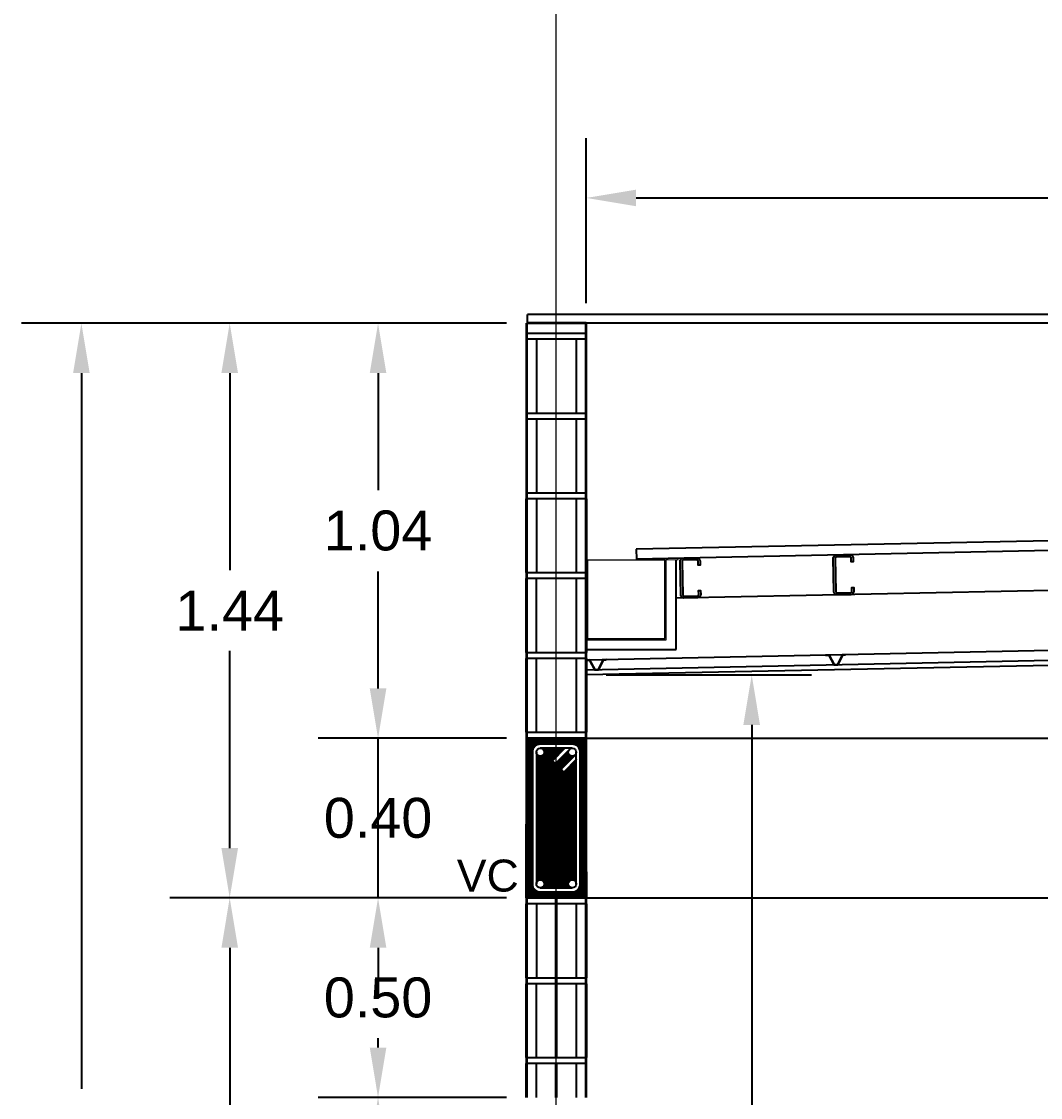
# Model space of a CAD drawing. Header units: inches. Extents: x -6 to 158, y 10 to 161.
# Drawn here: x 52.876 to 55.429, y 34.363 to 37.058 of the extents above; entities that cross this region are included whole.
import ezdxf

# ---------------------------------------------------------------- set-up
doc = ezdxf.new("R2010")
doc.units = ezdxf.units.IN
doc.header["$MEASUREMENT"] = 0
doc.linetypes.add('DASHED2', pattern=[9.525, 6.35, -3.175])
doc.linetypes.add('Grid Line', pattern=[22.225, 12.7, -3.175, 3.175, -3.175])
for name, color, linetype in [('1', 1, 'Continuous'), ('2', 2, 'Continuous'), ('3', 3, 'Continuous'), ('4', 4, 'Continuous'), ('4 Paredes', 5, 'Continuous'), ('5', 5, 'Continuous'), ('8', 4, 'Continuous'), ('Bloques', 9, 'Continuous'), ('Dim', 2, 'Continuous'), ('Emplantillado', 2, 'Continuous'), ('L2', 2, 'Continuous'), ('Paredes', 5, 'Continuous'), ('Proy', 1, 'DASHED2'), ('TEXTO', 2, 'Continuous'), ('Texturas', 1, 'Continuous')]:
    doc.layers.add(name, color=color, linetype=linetype)
doc.layers.add('A-WALL', color=5, linetype='Continuous', lineweight=9)
doc.layers.add('S-GRID', color=1, linetype='Continuous', lineweight=9)
doc.styles.add('style1', font='micross.ttf')
doc.dimstyles.new('1-50', dxfattribs={"dimscale": 0.05, "dimtxt": 2, "dimasz": 2.5, "dimexe": 3, "dimexo": 1, "dimgap": 1, "dimtad": 0, "dimtih": 1, "dimtoh": 1, "dimzin": 1, "dimdsep": 46, "dimtxsty": 'style1', "dimcen": 2.5, "dimclrd": 124, "dimclre": 124, "dimclrt": 1, "dimadec": 0, "dimazin": 0, "dimtfac": 1, "dimtmove": 2, "dimatfit": 3, "dimfxl": 1, "dimtolj": 1, "dimtzin": 0, "dimlwd": -1, "dimlwe": -1, "dimarcsym": 0})
pattern_1 = [(135, (0, 0), (-0.00224506403027, -0.00224506403027), [])]

# ---------------------------------------------------------------- blocks, each defined once
blk = doc.blocks.new('vcc')
at = {"layer": 'Texturas'}
h = blk.add_hatch(dxfattribs=at)
h.set_pattern_fill('ANSI31', color=253, scale=0.001, angle=90)
h.set_pattern_definition(pattern_1)
h.paths.add_polyline_path([(26746.7064, 3376.2823), (26746.8564, 3376.2823), (26746.8564, 3376.6823), (26746.7064, 3376.6823)])
h.paths.add_polyline_path([(26746.7414, 3376.6673), (26746.8214, 3376.6673, -0.414214), (26746.8414, 3376.6473), (26746.8414, 3376.3173, -0.414214), (26746.8214, 3376.2973), (26746.7414, 3376.2973, -0.414214), (26746.7214, 3376.3173), (26746.7214, 3376.6473, -0.414214)], flags=16)
h.paths.add_polyline_path([(26746.7414, 3376.6573), (26746.8214, 3376.6573, -0.414214), (26746.8314, 3376.6473), (26746.8314, 3376.3173, -0.414214), (26746.8214, 3376.3073), (26746.7414, 3376.3073, -0.414214), (26746.7314, 3376.3173), (26746.7314, 3376.6473, -0.414214)], flags=0)
h = blk.add_hatch(dxfattribs=at)
h.set_pattern_fill('ANSI31', color=253, scale=0.001, angle=90, style=0)
h.set_pattern_definition(pattern_1)
h.paths.add_polyline_path([(26746.7314, 3376.3173, -1), (26746.7514, 3376.3173, -0.414214), (26746.7414, 3376.3073), (26746.8214, 3376.3073, -0.414214), (26746.8114, 3376.3173, -1), (26746.8314, 3376.3173), (26746.8314, 3376.6291), (26746.8002, 3376.5978), (26746.7932, 3376.6049), (26746.8285, 3376.6403, -0.668179), (26746.8114, 3376.6473, -0.198912), (26746.8144, 3376.6544), (26746.779, 3376.6191), (26746.7719, 3376.6261), (26746.8032, 3376.6573), (26746.7414, 3376.6573, -0.414214), (26746.7514, 3376.6473, -1), (26746.7314, 3376.6473)])
at = {"layer": '3'}
for p, q in [((26746.8032, 3376.6573), (26746.7719, 3376.6261)), ((26746.8144, 3376.6544), (26746.779, 3376.6191)), ((26746.8285, 3376.6403), (26746.7932, 3376.6049)), ((26746.779, 3376.6191), (26746.7719, 3376.6261)), ((26746.8314, 3376.6291), (26746.8002, 3376.5978)), ((26746.7932, 3376.6049), (26746.8002, 3376.5978))]:
    blk.add_line(p, q, dxfattribs=at)
blk.add_lwpolyline([(26746.8414, 3376.3173), (26746.8414, 3376.6473, 0.414214), (26746.8214, 3376.6673), (26746.7414, 3376.6673, 0.414214), (26746.7214, 3376.6473), (26746.7214, 3376.3173, 0.414214), (26746.7414, 3376.2973), (26746.8214, 3376.2973)], format="xyb", dxfattribs=at)
for points in [[(26746.7314, 3376.6473), (26746.7314, 3376.3173)], [(26746.8214, 3376.6573), (26746.7414, 3376.6573)], [(26746.8314, 3376.3173), (26746.8314, 3376.6473)], [(26746.7414, 3376.3073), (26746.8214, 3376.3073)]]:
    blk.add_lwpolyline(points, dxfattribs=at)
blk.add_arc((26746.8214, 3376.3173), 0.02, 270, 0, dxfattribs=at)
at = {"layer": '4'}
for centre in [(26746.7414, 3376.6473), (26746.8214, 3376.6473), (26746.7414, 3376.3173), (26746.8214, 3376.3173)]:
    blk.add_circle(centre, 0.01, dxfattribs=at)
at = {"layer": '5'}
blk.add_lwpolyline([(26746.7064, 3376.2823), (26746.8564, 3376.2823), (26746.8564, 3376.6823), (26746.7064, 3376.6823)], close=True, dxfattribs=at)
blk = doc.blocks.new('A$C3A4E2C9F')
at = {"color": 2}
for p, q in [((-0.0481, 0.0009), (-0.0481, -0.0001)), ((-0.0397, 0.0009), (-0.0481, 0.0009)), ((-0.0397, 0.0009), (-0.0275, -0.0231)), ((-0.0066, 0.0009), (-0.0187, -0.0231)), ((0.0019, 0.0009), (-0.0066, 0.0009)), ((0.0019, -0.0001), (0.0019, 0.0009)), ((-0.0403, -0.0001), (-0.0481, -0.0001)), ((-0.0403, -0.0001), (-0.0281, -0.0241)), ((-0.0281, -0.0241), (-0.0231, -0.0241)), ((-0.0281, -0.0241), (-0.0181, -0.0241)), ((-0.0275, -0.0231), (-0.0187, -0.0231)), ((-0.006, -0.0001), (-0.0181, -0.0241)), ((0.0019, -0.0001), (-0.006, -0.0001))]:
    blk.add_line(p, q, dxfattribs=at)
blk = doc.blocks.new('*D585')
at = {"layer": 'Defpoints', "color": 0, "transparency": 16777216}
for p in [(53.7693, 34.3625), (54.1409, 34.3625), (54.1409, 33.3945)]:
    blk.add_point(p, dxfattribs=at)
at = {"layer": 'Dim', "color": 124, "transparency": 16777216}
for p, q in [((54.0909, 34.3625), (53.6193, 34.3625)), ((53.7693, 34.2375), (53.7693, 33.9802)), ((53.7693, 33.5195), (53.7693, 33.7768)), ((54.0909, 33.3945), (53.6193, 33.3945))]:
    blk.add_line(p, q, dxfattribs=at)
for points in [[(53.7485, 34.2375), (53.7901, 34.2375), (53.7693, 34.3625)], [(53.7485, 33.5195), (53.7901, 33.5195), (53.7693, 33.3945)]]:
    blk.add_solid(points, dxfattribs=at)
at = {"layer": 'Dim', "color": 1, "transparency": 16777216, "insert": (53.7693, 33.8785), "char_height": 0.1, "attachment_point": 5, "style": 'style1'}
blk.add_mtext('\\A1;0.97', dxfattribs=at)
blk = doc.blocks.new('*D586')
at = {"layer": 'Defpoints', "color": 0, "transparency": 16777216}
for p in [(53.7693, 34.8625), (54.1409, 34.8625), (54.1409, 34.3625)]:
    blk.add_point(p, dxfattribs=at)
at = {"layer": 'Dim', "color": 124, "transparency": 16777216}
for p, q in [((54.0909, 34.8625), (53.6193, 34.8625)), ((53.7693, 34.7375), (53.7693, 34.7142)), ((53.7693, 34.4875), (53.7693, 34.5108)), ((54.0909, 34.3625), (53.6193, 34.3625))]:
    blk.add_line(p, q, dxfattribs=at)
for points in [[(53.7485, 34.7375), (53.7901, 34.7375), (53.7693, 34.8625)], [(53.7485, 34.4875), (53.7901, 34.4875), (53.7693, 34.3625)]]:
    blk.add_solid(points, dxfattribs=at)
at = {"layer": 'Dim', "color": 1, "transparency": 16777216, "insert": (53.7693, 34.6125), "char_height": 0.1, "attachment_point": 5, "style": 'style1'}
blk.add_mtext('\\A1;0.50', dxfattribs=at)
blk = doc.blocks.new('*D587')
at = {"layer": 'Defpoints', "color": 0, "transparency": 16777216}
for p in [(53.7693, 35.2625), (54.1409, 35.2625), (54.1409, 34.8625)]:
    blk.add_point(p, dxfattribs=at)
at = {"layer": 'Dim', "color": 124, "transparency": 16777216}
for p, q in [((53.7693, 35.3875), (53.7693, 35.5125)), ((54.0909, 35.2625), (53.6193, 35.2625)), ((53.7693, 34.8625), (53.7693, 35.2625)), ((54.0909, 34.8625), (53.6193, 34.8625)), ((53.7693, 34.7375), (53.7693, 34.6125))]:
    blk.add_line(p, q, dxfattribs=at)
for points in [[(53.7485, 35.3875), (53.7901, 35.3875), (53.7693, 35.2625)], [(53.7485, 34.7375), (53.7901, 34.7375), (53.7693, 34.8625)]]:
    blk.add_solid(points, dxfattribs=at)
at = {"layer": 'Dim', "color": 1, "transparency": 16777216, "insert": (53.7693, 35.0625), "char_height": 0.1, "attachment_point": 5, "style": 'style1'}
blk.add_mtext('\\A1;0.40', dxfattribs=at)
blk = doc.blocks.new('*D588')
at = {"layer": 'Defpoints', "color": 0, "transparency": 16777216}
for p in [(53.7693, 36.3025), (54.1409, 36.3025), (54.1409, 35.2625)]:
    blk.add_point(p, dxfattribs=at)
at = {"layer": 'Dim', "color": 124, "transparency": 16777216}
for p, q in [((54.0909, 36.3025), (53.6193, 36.3025)), ((53.7693, 36.1775), (53.7693, 35.8842)), ((53.7693, 35.3875), (53.7693, 35.6808)), ((54.0909, 35.2625), (53.6193, 35.2625))]:
    blk.add_line(p, q, dxfattribs=at)
for points in [[(53.7485, 36.1775), (53.7901, 36.1775), (53.7693, 36.3025)], [(53.7485, 35.3875), (53.7901, 35.3875), (53.7693, 35.2625)]]:
    blk.add_solid(points, dxfattribs=at)
at = {"layer": 'Dim', "color": 1, "transparency": 16777216, "insert": (53.7693, 35.7825), "char_height": 0.1, "attachment_point": 5, "style": 'style1'}
blk.add_mtext('\\A1;1.04', dxfattribs=at)
blk = doc.blocks.new('*D462')
at = {"layer": 'Defpoints', "color": 0, "transparency": 16777216}
for p in [(53.3976, 34.8625), (53.7693, 34.8625), (53.7693, 32.2625)]:
    blk.add_point(p, dxfattribs=at)
at = {"layer": 'Dim', "color": 124, "transparency": 16777216}
for p, q in [((53.7193, 34.8625), (53.2476, 34.8625)), ((53.3976, 34.7375), (53.3976, 33.6642)), ((53.3976, 32.3875), (53.3976, 33.4608)), ((53.7193, 32.2625), (53.2476, 32.2625))]:
    blk.add_line(p, q, dxfattribs=at)
for points in [[(53.3768, 34.7375), (53.4185, 34.7375), (53.3976, 34.8625)], [(53.3768, 32.3875), (53.4185, 32.3875), (53.3976, 32.2625)]]:
    blk.add_solid(points, dxfattribs=at)
at = {"layer": 'Dim', "color": 1, "transparency": 16777216, "insert": (53.3976, 33.5625), "char_height": 0.1, "attachment_point": 5, "style": 'style1'}
blk.add_mtext('\\A1;2.60', dxfattribs=at)
blk = doc.blocks.new('*D463')
at = {"layer": 'Defpoints', "color": 0, "transparency": 16777216}
for p in [(53.3976, 36.3025), (53.7693, 36.3025), (53.7693, 34.8625)]:
    blk.add_point(p, dxfattribs=at)
at = {"layer": 'Dim', "color": 124, "transparency": 16777216}
for p, q in [((53.7193, 36.3025), (53.2476, 36.3025)), ((53.3976, 36.1775), (53.3976, 35.6834)), ((53.3976, 34.9875), (53.3976, 35.4817)), ((53.7193, 34.8625), (53.2476, 34.8625))]:
    blk.add_line(p, q, dxfattribs=at)
for points in [[(53.3768, 36.1775), (53.4185, 36.1775), (53.3976, 36.3025)], [(53.3768, 34.9875), (53.4185, 34.9875), (53.3976, 34.8625)]]:
    blk.add_solid(points, dxfattribs=at)
at = {"layer": 'Dim', "color": 1, "transparency": 16777216, "insert": (53.3976, 35.5825), "char_height": 0.1, "attachment_point": 5, "style": 'style1'}
blk.add_mtext('\\A1;1.44', dxfattribs=at)
blk = doc.blocks.new('*D464')
at = {"layer": 'Defpoints', "color": 0, "transparency": 16777216}
for p in [(53.3976, 36.3025), (53.026, 32.2625), (53.3976, 32.2625)]:
    blk.add_point(p, dxfattribs=at)
at = {"layer": 'Dim', "color": 124, "transparency": 16777216}
for p, q in [((53.3476, 36.3025), (52.876, 36.3025)), ((53.026, 36.1775), (53.026, 34.3842)), ((53.026, 32.3875), (53.026, 34.1808)), ((53.3476, 32.2625), (52.876, 32.2625))]:
    blk.add_line(p, q, dxfattribs=at)
for points in [[(53.0052, 36.1775), (53.0468, 36.1775), (53.026, 36.3025)], [(53.0052, 32.3875), (53.0468, 32.3875), (53.026, 32.2625)]]:
    blk.add_solid(points, dxfattribs=at)
at = {"layer": 'Dim', "color": 1, "transparency": 16777216, "insert": (53.026, 34.2825), "char_height": 0.1, "attachment_point": 5, "style": 'style1'}
blk.add_mtext('\\A1;4.04', dxfattribs=at)
blk = doc.blocks.new('*D625')
at = {"layer": 'Defpoints', "color": 0, "transparency": 16777216}
for p in [(61.1782, 36.6408), (61.1782, 36.6164), (54.2909, 36.3025)]:
    blk.add_point(p, dxfattribs=at)
at = {"layer": 'Dim', "color": 124, "transparency": 16777216}
for p, q in [((54.2909, 36.3525), (54.2909, 36.7664)), ((54.4159, 36.6164), (57.5549, 36.6164)), ((61.0532, 36.6164), (57.9143, 36.6164)), ((61.1782, 36.5908), (61.1782, 36.4664))]:
    blk.add_line(p, q, dxfattribs=at)
for points in [[(54.4159, 36.6372), (54.4159, 36.5956), (54.2909, 36.6164)], [(61.0532, 36.6372), (61.0532, 36.5956), (61.1782, 36.6164)]]:
    blk.add_solid(points, dxfattribs=at)
at = {"layer": 'Dim', "color": 1, "transparency": 16777216, "insert": (57.7346, 36.6164), "char_height": 0.1, "attachment_point": 5, "style": 'style1'}
blk.add_mtext('\\A1;6.89', dxfattribs=at)
blk = doc.blocks.new('*D632')
at = {"layer": 'Defpoints', "color": 0, "transparency": 16777216}
for p in [(54.2909, 35.4211), (54.2909, 32.2625), (54.7055, 32.2625)]:
    blk.add_point(p, dxfattribs=at)
at = {"layer": 'Dim', "color": 124, "transparency": 16777216}
for p, q in [((54.3409, 35.4211), (54.8555, 35.4211)), ((54.7055, 35.2961), (54.7055, 33.9435)), ((54.7055, 32.3875), (54.7055, 33.7401)), ((54.3409, 32.2625), (54.8555, 32.2625))]:
    blk.add_line(p, q, dxfattribs=at)
for points in [[(54.6846, 35.2961), (54.7263, 35.2961), (54.7055, 35.4211)], [(54.6846, 32.3875), (54.7263, 32.3875), (54.7055, 32.2625)]]:
    blk.add_solid(points, dxfattribs=at)
at = {"layer": 'Dim', "color": 1, "transparency": 16777216, "insert": (54.7055, 33.8418), "char_height": 0.1, "attachment_point": 5, "style": 'style1'}
blk.add_mtext('\\A1;3.16', dxfattribs=at)

msp = doc.modelspace()

# ---------------------------------------------------------------- linework, layer by layer
at = {"layer": '1'}
for p in [(54.1441, 36.3025), (59.7582, 36.3244)]:
    msp.add_line(p, (54.1441, 36.3244), dxfattribs=at)
at = {"layer": '2'}
msp.add_line((60.1409, 36.3025), (54.2909, 36.3025), dxfattribs=at)
at = {"layer": '2', "lineweight": 9}
for p, q in [((54.2909, 35.7096), (54.2943, 35.7096)), ((54.5214, 35.7102), (54.5213, 35.7135))]:
    msp.add_line(p, q, dxfattribs=at)
for points in [[(54.2909, 35.7096), (54.2909, 35.5096), (54.4909, 35.5096), (54.4909, 35.7096), (54.5214, 35.7102)], [(54.2943, 35.7096), (54.2943, 35.5129), (54.4876, 35.5129), (54.4876, 35.7129), (54.5213, 35.7135)]]:
    msp.add_lwpolyline(points, dxfattribs=at)
at = {"layer": '4 Paredes', "lineweight": 35}
for p, q in [((54.1409, 36.3025), (54.1409, 34.3625)), ((54.2909, 34.3625), (54.2909, 36.3025)), ((54.1409, 35.2625), (54.1409, 34.3625)), ((54.2909, 34.3625), (54.2909, 35.2625))]:
    msp.add_line(p, q, dxfattribs=at)
at = {"layer": '4 Paredes', "lineweight": 40}
for p, q in [((54.1409, 35.6775), (54.1409, 35.8625)), ((54.2909, 35.8625), (54.2909, 35.6775)), ((54.1409, 35.4775), (54.1409, 35.6625)), ((54.2909, 35.4775), (54.2909, 35.6625)), ((54.1409, 35.2775), (54.1409, 35.4625)), ((54.2909, 35.4625), (54.2909, 35.3425)), ((54.2909, 35.2775), (54.2909, 35.3425)), ((54.1409, 34.8625), (54.1409, 35.0475)), ((54.2909, 34.8625), (54.2909, 34.9275)), ((54.2159, 34.8625), (54.2159, 34.4625)), ((54.1409, 34.6625), (54.1409, 34.8475)), ((54.2909, 34.8475), (54.2909, 34.6625)), ((54.1409, 34.4625), (54.1409, 34.6475)), ((54.2909, 34.4625), (54.2909, 34.6475)), ((54.1409, 34.3625), (54.1409, 34.4475)), ((54.2159, 34.4475), (54.2159, 34.3625))]:
    msp.add_line(p, q, dxfattribs=at)
at = {"layer": '4 Paredes'}
msp.add_line((54.2909, 34.3625), (54.2909, 35.2625), dxfattribs=at)
at = {"layer": '5'}
for p, q in [((61.1782, 35.8748), (54.416, 35.7363)), ((61.1787, 35.8499), (54.4165, 35.7114)), ((61.1808, 35.7498), (54.5159, 35.6133)), ((54.416, 35.7363), (54.4165, 35.7114)), ((54.5159, 35.4846), (54.5159, 35.7101)), ((61.1782, 35.5997), (54.2909, 35.4586)), ((54.2909, 35.4846), (54.5159, 35.4846))]:
    msp.add_line(p, q, dxfattribs=at)
at = {"layer": 'A-WALL', "lineweight": 35}
msp.add_line((54.2909, 36.3025), (54.1409, 36.3025), dxfattribs=at)
at = {"layer": 'Bloques'}
for p, q in [((54.1409, 36.2775), (54.2909, 36.2775)), ((54.1409, 36.2775), (54.2909, 36.2775)), ((54.1409, 36.2775), (54.1659, 36.2775)), ((54.1409, 36.2775), (54.1659, 36.2775)), ((54.2909, 36.2625), (54.1409, 36.2625)), ((54.1559, 36.2775), (54.1659, 36.2775)), ((54.1659, 36.2775), (54.2459, 36.2775)), ((54.1659, 36.2775), (54.2659, 36.2775)), ((54.1659, 36.2775), (54.2659, 36.2775)), ((54.2659, 36.2775), (54.2909, 36.2775)), ((54.2659, 36.2775), (54.2909, 36.2775)), ((54.1409, 36.0775), (54.2909, 36.0775)), ((54.1409, 36.0775), (54.2909, 36.0775)), ((54.1409, 36.0775), (54.1659, 36.0775)), ((54.1409, 36.0775), (54.1659, 36.0775)), ((54.1559, 36.0775), (54.1659, 36.0775)), ((54.1659, 36.0775), (54.2459, 36.0775)), ((54.1659, 36.0775), (54.2659, 36.0775)), ((54.1659, 36.0775), (54.2659, 36.0775)), ((54.2659, 36.0775), (54.2909, 36.0775)), ((54.2659, 36.0775), (54.2909, 36.0775)), ((54.2909, 36.0625), (54.1409, 36.0625)), ((54.1409, 35.8775), (54.2909, 35.8775)), ((54.1409, 35.8775), (54.2909, 35.8775)), ((54.1409, 35.8775), (54.1659, 35.8775)), ((54.1409, 35.8775), (54.1659, 35.8775)), ((54.2909, 35.8625), (54.1409, 35.8625)), ((54.1559, 35.8775), (54.1659, 35.8775)), ((54.1659, 35.8775), (54.2459, 35.8775)), ((54.1659, 35.8775), (54.2659, 35.8775)), ((54.1659, 35.8775), (54.2659, 35.8775)), ((54.2659, 35.8775), (54.2909, 35.8775)), ((54.2659, 35.8775), (54.2909, 35.8775)), ((54.1409, 35.6775), (54.1659, 35.6775)), ((54.1559, 35.6775), (54.2659, 35.6775)), ((54.2659, 35.6775), (54.2909, 35.6775)), ((54.1659, 35.6625), (54.1409, 35.6625)), ((54.2659, 35.6625), (54.1659, 35.6625)), ((54.2909, 35.6625), (54.2659, 35.6625)), ((54.2909, 35.6625), (54.2659, 35.6625)), ((54.2909, 35.6625), (54.2659, 35.6625)), ((54.1409, 35.4775), (54.1659, 35.4775)), ((54.1659, 35.4625), (54.1409, 35.4625)), ((54.2659, 35.4625), (54.1409, 35.4625)), ((54.1659, 35.4775), (54.2659, 35.4775)), ((54.2659, 35.4775), (54.2909, 35.4775)), ((54.2909, 35.4625), (54.2659, 35.4625)), ((54.2909, 35.4625), (54.2659, 35.4625)), ((54.1409, 35.2775), (54.2909, 35.2775)), ((54.1409, 35.2775), (54.2909, 35.2775)), ((54.1409, 35.2775), (54.1659, 35.2775)), ((54.1409, 35.2775), (54.1659, 35.2775)), ((54.2909, 35.2625), (54.1409, 35.2625)), ((54.1559, 35.2775), (54.1659, 35.2775)), ((54.1659, 35.2775), (54.2459, 35.2775)), ((54.1659, 35.2775), (54.2659, 35.2775)), ((54.1659, 35.2775), (54.2659, 35.2775)), ((54.2659, 35.2775), (54.2909, 35.2775)), ((54.2659, 35.2775), (54.2909, 35.2775)), ((54.1409, 34.8625), (54.2909, 34.8625)), ((54.1409, 34.8625), (54.2909, 34.8625)), ((54.1409, 34.8625), (54.1659, 34.8625)), ((54.1409, 34.8625), (54.1659, 34.8625)), ((54.1559, 34.8625), (54.1659, 34.8625)), ((54.1659, 34.8625), (54.2459, 34.8625)), ((54.1659, 34.8625), (54.2659, 34.8625)), ((54.1659, 34.8625), (54.2659, 34.8625)), ((54.2659, 34.8625), (54.2909, 34.8625)), ((54.2659, 34.8625), (54.2909, 34.8625)), ((54.2909, 34.8475), (54.1409, 34.8475)), ((54.1409, 34.6625), (54.1659, 34.6625)), ((54.1659, 34.6475), (54.1409, 34.6475)), ((54.1559, 34.6625), (54.2659, 34.6625)), ((54.2659, 34.6475), (54.1659, 34.6475)), ((54.2659, 34.6625), (54.2909, 34.6625)), ((54.2909, 34.6475), (54.2659, 34.6475)), ((54.2909, 34.6475), (54.2659, 34.6475)), ((54.2909, 34.6475), (54.2659, 34.6475)), ((54.1409, 34.4625), (54.1659, 34.4625)), ((54.1659, 34.4625), (54.2659, 34.4625)), ((54.2659, 34.4625), (54.2909, 34.4625)), ((54.1659, 34.4475), (54.1409, 34.4475)), ((54.2659, 34.4475), (54.1409, 34.4475)), ((54.2909, 34.4475), (54.2659, 34.4475)), ((54.2909, 34.4475), (54.2659, 34.4475))]:
    msp.add_line(p, q, dxfattribs=at)
for centre, start, end in [((54.1292, 36.27), 327.4601, 32.5399), ((54.3027, 36.27), 147.4601, 212.5399), ((54.1292, 36.07), 327.4601, 32.5399), ((54.3027, 36.07), 147.4601, 212.5399), ((54.1292, 35.87), 327.4601, 32.5399), ((54.3027, 35.87), 147.4601, 212.5399), ((54.1292, 35.67), 327.4601, 32.5399), ((54.3027, 35.67), 147.4601, 212.5399), ((54.1292, 35.47), 327.4601, 32.5399), ((54.3027, 35.47), 147.4601, 212.5399), ((54.1292, 35.27), 327.4601, 32.5399), ((54.3027, 35.27), 147.4601, 212.5399), ((54.1292, 34.855), 327.4601, 32.5399), ((54.3027, 34.855), 147.4601, 212.5399), ((54.1292, 34.655), 327.4601, 32.5399), ((54.3027, 34.655), 147.4601, 212.5399), ((54.1292, 34.455), 327.4601, 32.5399), ((54.3027, 34.455), 147.4601, 212.5399)]:
    msp.add_arc(centre, 0.0139, start, end, dxfattribs=at)
at = {"layer": 'L2', "ltscale": 0.3}
for p, q in [((54.1659, 36.2625), (54.1659, 36.0775)), ((54.2659, 36.2625), (54.2659, 36.0775)), ((54.1659, 36.0625), (54.1659, 35.8775)), ((54.2659, 36.0625), (54.2659, 35.8775)), ((54.1659, 35.8625), (54.1659, 35.6775)), ((54.2659, 35.8625), (54.2659, 35.6775)), ((54.1659, 35.4775), (54.1659, 35.6625)), ((54.2659, 35.6625), (54.2659, 35.4775)), ((54.1659, 35.2775), (54.1659, 35.4625)), ((54.2659, 35.4625), (54.2659, 35.2775)), ((54.1659, 34.8475), (54.1659, 34.6625)), ((54.2659, 34.8475), (54.2659, 34.6625)), ((54.1659, 34.4625), (54.1659, 34.6475)), ((54.2659, 34.6475), (54.2659, 34.4625)), ((54.1659, 34.3625), (54.1659, 34.4475)), ((54.2659, 34.4475), (54.2659, 34.3625))]:
    msp.add_line(p, q, dxfattribs=at)
at = {"layer": 'Paredes', "color": 2}
for points in [[(54.9196, 35.6266), (54.9536, 35.6273, 0.414214), (54.9565, 35.6303), (54.9563, 35.6403), (54.9613, 35.6404), (54.9615, 35.6304, -0.414214), (54.9537, 35.6223), (54.9197, 35.6216, -0.414214), (54.9115, 35.6294), (54.9098, 35.7135, -0.414214), (54.9176, 35.7217), (54.9517, 35.7224, -0.414214), (54.9598, 35.7145), (54.96, 35.7045), (54.955, 35.7044), (54.9548, 35.7144, 0.414214), (54.9518, 35.7174), (54.9177, 35.7167, 0.414214), (54.9148, 35.7136), (54.9165, 35.6295, 0.414214)], [(54.5357, 35.6187), (54.5698, 35.6194, 0.414214), (54.5727, 35.6225), (54.5725, 35.6325), (54.5775, 35.6326), (54.5777, 35.6226, -0.414214), (54.5699, 35.6144), (54.5358, 35.6137, -0.414214), (54.5277, 35.6215), (54.5259, 35.7056, -0.414214), (54.5338, 35.7138), (54.5678, 35.7145, -0.414214), (54.576, 35.7066), (54.5762, 35.6966), (54.5712, 35.6965), (54.571, 35.7065, 0.414214), (54.5679, 35.7095), (54.5339, 35.7088, 0.414214), (54.5309, 35.7057), (54.5327, 35.6216, 0.414214)]]:
    msp.add_lwpolyline(points, format="xyb", close=True, dxfattribs=at)
at = {"layer": 'Proy', "color": 253, "ltscale": 0.75}
for p, q in [((54.2909, 35.2625), (88.5861, 35.2625)), ((54.2909, 34.8625), (82.1846, 34.8625))]:
    msp.add_line(p, q, dxfattribs=at)
at = {"layer": 'S-GRID', "color": 253, "linetype": 'Grid Line'}
msp.add_line((54.2159, 32.0625), (54.2159, 42.468), dxfattribs=at)
at = {"layer": 'S-GRID', "linetype": 'Grid Line'}
msp.add_line((54.2943, 35.7096), (54.4876, 35.7096), dxfattribs=at)
at = {"layer": 'Texturas'}
for p, q in [((60.1359, 35.5534), (54.2909, 35.4336)), ((60.1359, 35.5409), (54.2909, 35.4211))]:
    msp.add_line(p, q, dxfattribs=at)

# ---------------------------------------------------------------- block references
at = {"layer": '8'}
msp.add_blockref('vcc', (-26692.5655, -3341.4198), dxfattribs=at)
at = {"layer": 'Emplantillado', "rotation": 1.173674604275766}
for p in [(54.3391, 35.4587), (54.9389, 35.471)]:
    msp.add_blockref('A$C3A4E2C9F', p, dxfattribs=at)

# ---------------------------------------------------------------- texts
at = {"layer": 'TEXTO', "insert": (53.9666, 34.9585), "char_height": 0.08, "attachment_point": 1, "style": 'style1'}
msp.add_mtext('VC', dxfattribs=at)

# ---------------------------------------------------------------- dimensions: what is measured, and where the dimension line sits
at = {"layer": 'Dim'}
dim = msp.add_linear_dim(base=(61.1782, 36.6164), p1=(54.2909, 36.3025), p2=(61.1782, 36.6408), dimstyle='1-50', override={"dimfxl": 1.25}, dxfattribs=at)
dim.commit()
dim.dimension.update_dxf_attribs({"geometry": '*D625', "text_midpoint": (57.7346, 36.6164)})
for base, p1, p2, picture, middle in [((53.026, 32.2625), (53.3976, 36.3025), (53.3976, 32.2625), '*D464', (53.026, 34.2825)), ((53.3976, 36.3025), (53.7693, 34.8625), (53.7693, 36.3025), '*D463', (53.3976, 35.5825)), ((53.7693, 36.3025), (54.1409, 35.2625), (54.1409, 36.3025), '*D588', (53.7693, 35.7825)), ((54.7055, 32.2625), (54.2909, 35.4211), (54.2909, 32.2625), '*D632', (54.7055, 33.8418)), ((53.3976, 34.8625), (53.7693, 32.2625), (53.7693, 34.8625), '*D462', (53.3976, 33.5625)), ((53.7693, 34.3625), (54.1409, 33.3945), (54.1409, 34.3625), '*D585', (53.7693, 33.8785))]:
    dim = msp.add_linear_dim(base=base, p1=p1, p2=p2, angle=90, dimstyle='1-50', override={"dimfxl": 1.25}, dxfattribs=at)
    dim.commit()
    dim.dimension.update_dxf_attribs({"geometry": picture, "text_midpoint": middle})
for base, p1, p2, picture, middle in [((53.7693, 35.2625), (54.1409, 34.8625), (54.1409, 35.2625), '*D587', (53.7693, 35.0625)), ((53.7693, 34.8625), (54.1409, 34.3625), (54.1409, 34.8625), '*D586', (53.7693, 34.6125))]:
    dim = msp.add_linear_dim(base=base, p1=p1, p2=p2, angle=90, dimstyle='1-50', override={"dimfxl": 1.25}, dxfattribs=at)
    dim.commit()
    dim.dimension.update_dxf_attribs({"geometry": picture, "text_midpoint": middle, "dimtype": 160})

doc.saveas('drawing.dxf')
